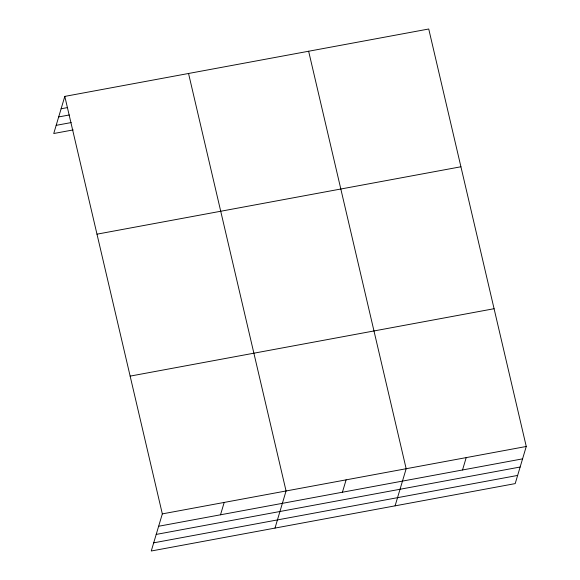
<?xml version="1.0" encoding="UTF-8"?>
<svg xmlns="http://www.w3.org/2000/svg" width="580" height="580" viewBox="0 0 580 580"><rect width="100%" height="100%" fill="white"/><g stroke="black" fill="none" stroke-linecap="round" stroke-linejoin="round"><path stroke-width="0.87" d="M64.8 96.396L162.327 513.887L151.264 551L515.199 483.604L526.263 446.484L428.736 29L64.8 96.396L53.737 133.516L73.181 129.913M220.509 514.801L224.192 502.425M275 528.083L286.063 490.97L188.543 73.486M342.425 492.217L346.115 479.849M395.096 505.84L406.167 468.727L308.64 51.243M462.528 469.981L466.211 457.605M61.11 108.772L67.302 107.626M58.681 116.935L69.288 114.971M56.173 125.345L71.195 122.569M96.983 234.168L460.919 166.772M130.145 376.115L494.08 308.712M162.327 513.887L526.263 446.484M158.637 526.256L522.573 458.86M156.201 534.419L520.144 467.023M153.693 542.837L517.635 475.433"/></g></svg>
